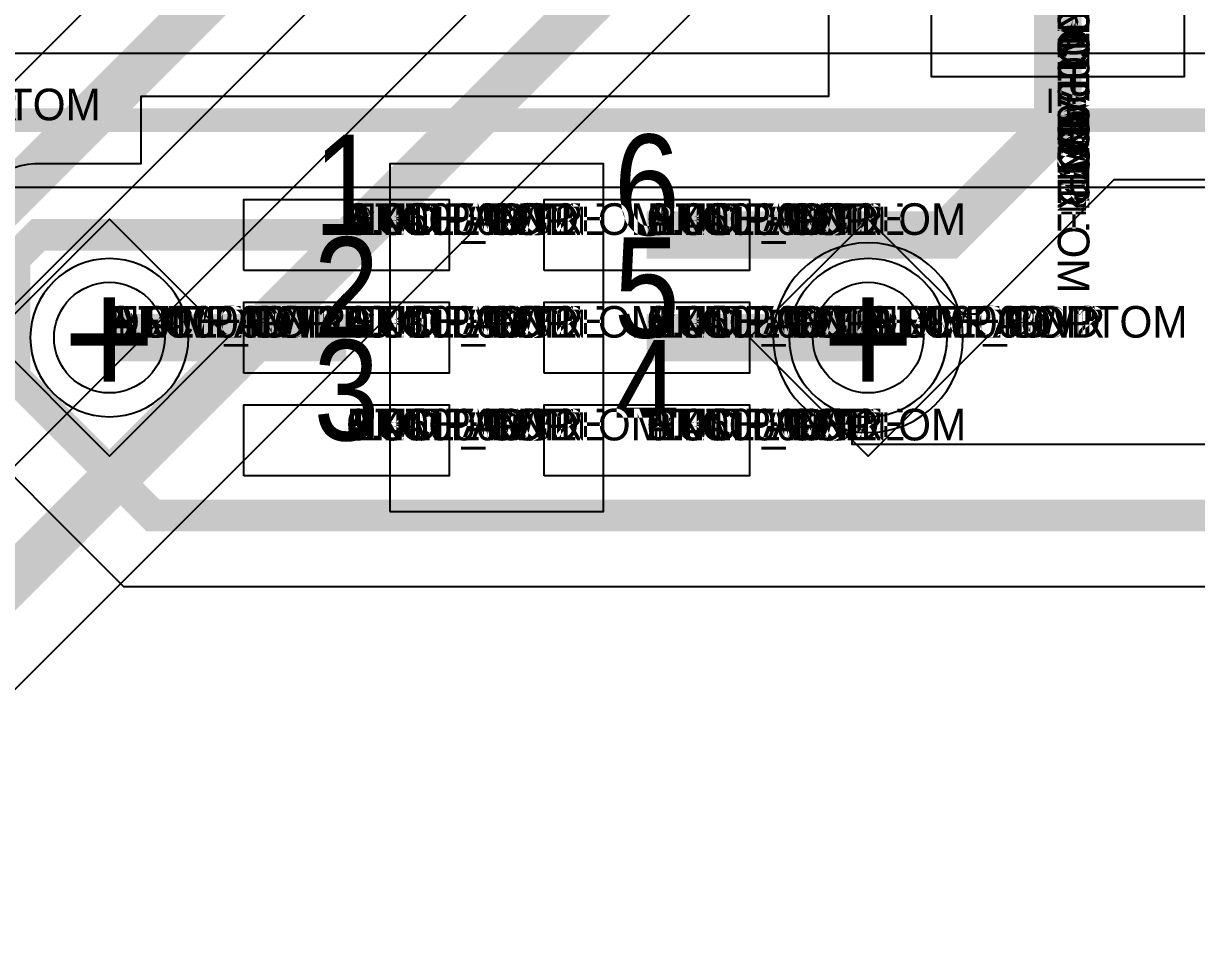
# Model space of a CAD drawing. Extents: x 0 to 323, y 0 to 320.
# Drawn here: x 72.96 to 80.38, y 78.46 to 84.34 of the extents above; entities that cross this region are included whole.
import ezdxf
from ezdxf.enums import TextEntityAlignment as Align

# ---------------------------------------------------------------- set-up
doc = ezdxf.new("R2010")
doc.units = 0
doc.header["$MEASUREMENT"] = 0
doc.layers.get('0').update_dxf_attribs({"linetype": 'CONTINUOUS'})
for name, color, linetype in [('CDN_FIGURES', 7, 'CONTINUOUS'), ('ETCH_BOTTOM', 7, 'CONTINUOUS'), ('ETCH_GND', 3, 'CONTINUOUS'), ('ETCH_INT1', 4, 'CONTINUOUS'), ('ETCH_INT2', 5, 'CONTINUOUS'), ('ETCH_PWR', 6, 'CONTINUOUS'), ('ETCH_TOP', 2, 'CONTINUOUS'), ('MANUFACTURING_NCLEGEND-1-6', 8, 'CONTINUOUS'), ('PACKAGE_GEOMETRY_ASSEMBLY_TOP', 11, 'CONTINUOUS'), ('PACKAGE_GEOMETRY_PIN_NUMBER', 9, 'CONTINUOUS')]:
    doc.layers.add(name, color=color, linetype=linetype)

# ---------------------------------------------------------------- blocks, each defined once
blk = doc.blocks.new('PAD_INFO')
for tag in ['SHAPE_TYPE', 'PAD_HEIGHT', 'PAD_LAYER', 'PAD_TYPE', 'PAD_WIDTH']:
    blk.add_attdef(tag, (0, 0), '', height=0.2)
at = {"flags": 2}
blk.add_attdef('CDN_TYPE', (0, 0), '', height=0.2, dxfattribs=at)
blk = doc.blocks.new('DRILL_INFO')
at = {"flags": 2}
blk.add_attdef('CDN_TYPE', (0, 0), '', height=0.2, dxfattribs=at)
for tag in ['FSHAPE', 'FCHAR', 'DRILL_HEIGHT', 'DIAMETER', 'PLATED', 'DRILL_WIDTH']:
    blk.add_attdef(tag, (0, 0), '', height=0.2)
blk = doc.blocks.new('VIA0700X0300')
at = {"layer": 'ETCH_BOTTOM'}
blk.add_circle((0, 0), 0.35, dxfattribs=at)
at = {"layer": 'ETCH_GND'}
blk.add_circle((0, 0), 0.35, dxfattribs=at)
at = {"layer": 'ETCH_INT1'}
blk.add_circle((0, 0), 0.35, dxfattribs=at)
at = {"layer": 'ETCH_INT2'}
blk.add_circle((0, 0), 0.35, dxfattribs=at)
at = {"layer": 'ETCH_PWR'}
blk.add_circle((0, 0), 0.35, dxfattribs=at)
at = {"layer": 'ETCH_TOP'}
blk.add_circle((0, 0), 0.35, dxfattribs=at)
ref = blk.add_blockref('PAD_INFO', (0, 0))
ref.add_attrib('PAD_LAYER', 'ETCH_TOP', (0, 0), dxfattribs={"height": 0.2})
ref.add_attrib('SHAPE_TYPE', 'NULL', (0, 0), dxfattribs={"height": 0.2})
ref.add_attrib('PAD_TYPE', 'ANTIPAD', (0, 0), dxfattribs={"height": 0.2})
ref.add_attrib('PAD_WIDTH', '0.000000', (0, 0), dxfattribs={"height": 0.2})
ref.add_attrib('PAD_HEIGHT', '0.000000', (0, 0), dxfattribs={"height": 0.2})
ref = blk.add_blockref('PAD_INFO', (0, 0))
ref.add_attrib('PAD_LAYER', 'ETCH_GND', (0, 0), dxfattribs={"height": 0.2})
ref.add_attrib('SHAPE_TYPE', 'NULL', (0, 0), dxfattribs={"height": 0.2})
ref.add_attrib('PAD_TYPE', 'ANTIPAD', (0, 0), dxfattribs={"height": 0.2})
ref.add_attrib('PAD_WIDTH', '0.000000', (0, 0), dxfattribs={"height": 0.2})
ref.add_attrib('PAD_HEIGHT', '0.000000', (0, 0), dxfattribs={"height": 0.2})
ref = blk.add_blockref('PAD_INFO', (0, 0))
ref.add_attrib('PAD_LAYER', 'ETCH_INT1', (0, 0), dxfattribs={"height": 0.2})
ref.add_attrib('SHAPE_TYPE', 'NULL', (0, 0), dxfattribs={"height": 0.2})
ref.add_attrib('PAD_TYPE', 'ANTIPAD', (0, 0), dxfattribs={"height": 0.2})
ref.add_attrib('PAD_WIDTH', '0.000000', (0, 0), dxfattribs={"height": 0.2})
ref.add_attrib('PAD_HEIGHT', '0.000000', (0, 0), dxfattribs={"height": 0.2})
ref = blk.add_blockref('PAD_INFO', (0, 0))
ref.add_attrib('PAD_LAYER', 'ETCH_INT2', (0, 0), dxfattribs={"height": 0.2})
ref.add_attrib('SHAPE_TYPE', 'NULL', (0, 0), dxfattribs={"height": 0.2})
ref.add_attrib('PAD_TYPE', 'ANTIPAD', (0, 0), dxfattribs={"height": 0.2})
ref.add_attrib('PAD_WIDTH', '0.000000', (0, 0), dxfattribs={"height": 0.2})
ref.add_attrib('PAD_HEIGHT', '0.000000', (0, 0), dxfattribs={"height": 0.2})
ref = blk.add_blockref('PAD_INFO', (0, 0))
ref.add_attrib('PAD_LAYER', 'ETCH_PWR', (0, 0), dxfattribs={"height": 0.2})
ref.add_attrib('SHAPE_TYPE', 'NULL', (0, 0), dxfattribs={"height": 0.2})
ref.add_attrib('PAD_TYPE', 'ANTIPAD', (0, 0), dxfattribs={"height": 0.2})
ref.add_attrib('PAD_WIDTH', '0.000000', (0, 0), dxfattribs={"height": 0.2})
ref.add_attrib('PAD_HEIGHT', '0.000000', (0, 0), dxfattribs={"height": 0.2})
ref = blk.add_blockref('PAD_INFO', (0, 0))
ref.add_attrib('PAD_LAYER', 'ETCH_BOTTOM', (0, 0), dxfattribs={"height": 0.2})
ref.add_attrib('SHAPE_TYPE', 'NULL', (0, 0), dxfattribs={"height": 0.2})
ref.add_attrib('PAD_TYPE', 'ANTIPAD', (0, 0), dxfattribs={"height": 0.2})
ref.add_attrib('PAD_WIDTH', '0.000000', (0, 0), dxfattribs={"height": 0.2})
ref.add_attrib('PAD_HEIGHT', '0.000000', (0, 0), dxfattribs={"height": 0.2})
ref = blk.add_blockref('PAD_INFO', (0, 0))
ref.add_attrib('PAD_LAYER', 'ETCH_TOP', (0, 0), dxfattribs={"height": 0.2})
ref.add_attrib('SHAPE_TYPE', 'NULL', (0, 0), dxfattribs={"height": 0.2})
ref.add_attrib('PAD_TYPE', 'THERMAL', (0, 0), dxfattribs={"height": 0.2})
ref.add_attrib('PAD_WIDTH', '0.000000', (0, 0), dxfattribs={"height": 0.2})
ref.add_attrib('PAD_HEIGHT', '0.000000', (0, 0), dxfattribs={"height": 0.2})
ref = blk.add_blockref('PAD_INFO', (0, 0))
ref.add_attrib('PAD_LAYER', 'ETCH_GND', (0, 0), dxfattribs={"height": 0.2})
ref.add_attrib('SHAPE_TYPE', 'NULL', (0, 0), dxfattribs={"height": 0.2})
ref.add_attrib('PAD_TYPE', 'THERMAL', (0, 0), dxfattribs={"height": 0.2})
ref.add_attrib('PAD_WIDTH', '0.000000', (0, 0), dxfattribs={"height": 0.2})
ref.add_attrib('PAD_HEIGHT', '0.000000', (0, 0), dxfattribs={"height": 0.2})
ref = blk.add_blockref('PAD_INFO', (0, 0))
ref.add_attrib('PAD_LAYER', 'ETCH_INT1', (0, 0), dxfattribs={"height": 0.2})
ref.add_attrib('SHAPE_TYPE', 'NULL', (0, 0), dxfattribs={"height": 0.2})
ref.add_attrib('PAD_TYPE', 'THERMAL', (0, 0), dxfattribs={"height": 0.2})
ref.add_attrib('PAD_WIDTH', '0.000000', (0, 0), dxfattribs={"height": 0.2})
ref.add_attrib('PAD_HEIGHT', '0.000000', (0, 0), dxfattribs={"height": 0.2})
ref = blk.add_blockref('PAD_INFO', (0, 0))
ref.add_attrib('PAD_LAYER', 'ETCH_INT2', (0, 0), dxfattribs={"height": 0.2})
ref.add_attrib('SHAPE_TYPE', 'NULL', (0, 0), dxfattribs={"height": 0.2})
ref.add_attrib('PAD_TYPE', 'THERMAL', (0, 0), dxfattribs={"height": 0.2})
ref.add_attrib('PAD_WIDTH', '0.000000', (0, 0), dxfattribs={"height": 0.2})
ref.add_attrib('PAD_HEIGHT', '0.000000', (0, 0), dxfattribs={"height": 0.2})
ref = blk.add_blockref('PAD_INFO', (0, 0))
ref.add_attrib('PAD_LAYER', 'ETCH_PWR', (0, 0), dxfattribs={"height": 0.2})
ref.add_attrib('SHAPE_TYPE', 'NULL', (0, 0), dxfattribs={"height": 0.2})
ref.add_attrib('PAD_TYPE', 'THERMAL', (0, 0), dxfattribs={"height": 0.2})
ref.add_attrib('PAD_WIDTH', '0.000000', (0, 0), dxfattribs={"height": 0.2})
ref.add_attrib('PAD_HEIGHT', '0.000000', (0, 0), dxfattribs={"height": 0.2})
ref = blk.add_blockref('PAD_INFO', (0, 0))
ref.add_attrib('PAD_LAYER', 'ETCH_BOTTOM', (0, 0), dxfattribs={"height": 0.2})
ref.add_attrib('SHAPE_TYPE', 'NULL', (0, 0), dxfattribs={"height": 0.2})
ref.add_attrib('PAD_TYPE', 'THERMAL', (0, 0), dxfattribs={"height": 0.2})
ref.add_attrib('PAD_WIDTH', '0.000000', (0, 0), dxfattribs={"height": 0.2})
ref.add_attrib('PAD_HEIGHT', '0.000000', (0, 0), dxfattribs={"height": 0.2})
ref = blk.add_blockref('PAD_INFO', (0, 0))
ref.add_attrib('PAD_LAYER', 'ETCH_TOP', (0, 0), dxfattribs={"height": 0.2})
ref.add_attrib('SHAPE_TYPE', 'CIRCLE', (0, 0), dxfattribs={"height": 0.2})
ref.add_attrib('PAD_TYPE', 'REGULAR', (0, 0), dxfattribs={"height": 0.2})
ref.add_attrib('PAD_WIDTH', '0.700000', (0, 0), dxfattribs={"height": 0.2})
ref.add_attrib('PAD_HEIGHT', '0.700000', (0, 0), dxfattribs={"height": 0.2})
ref = blk.add_blockref('PAD_INFO', (0, 0))
ref.add_attrib('PAD_LAYER', 'ETCH_GND', (0, 0), dxfattribs={"height": 0.2})
ref.add_attrib('SHAPE_TYPE', 'CIRCLE', (0, 0), dxfattribs={"height": 0.2})
ref.add_attrib('PAD_TYPE', 'REGULAR', (0, 0), dxfattribs={"height": 0.2})
ref.add_attrib('PAD_WIDTH', '0.700000', (0, 0), dxfattribs={"height": 0.2})
ref.add_attrib('PAD_HEIGHT', '0.700000', (0, 0), dxfattribs={"height": 0.2})
ref = blk.add_blockref('PAD_INFO', (0, 0))
ref.add_attrib('PAD_LAYER', 'ETCH_INT1', (0, 0), dxfattribs={"height": 0.2})
ref.add_attrib('SHAPE_TYPE', 'CIRCLE', (0, 0), dxfattribs={"height": 0.2})
ref.add_attrib('PAD_TYPE', 'REGULAR', (0, 0), dxfattribs={"height": 0.2})
ref.add_attrib('PAD_WIDTH', '0.700000', (0, 0), dxfattribs={"height": 0.2})
ref.add_attrib('PAD_HEIGHT', '0.700000', (0, 0), dxfattribs={"height": 0.2})
ref = blk.add_blockref('PAD_INFO', (0, 0))
ref.add_attrib('PAD_LAYER', 'ETCH_INT2', (0, 0), dxfattribs={"height": 0.2})
ref.add_attrib('SHAPE_TYPE', 'CIRCLE', (0, 0), dxfattribs={"height": 0.2})
ref.add_attrib('PAD_TYPE', 'REGULAR', (0, 0), dxfattribs={"height": 0.2})
ref.add_attrib('PAD_WIDTH', '0.700000', (0, 0), dxfattribs={"height": 0.2})
ref.add_attrib('PAD_HEIGHT', '0.700000', (0, 0), dxfattribs={"height": 0.2})
ref = blk.add_blockref('PAD_INFO', (0, 0))
ref.add_attrib('PAD_LAYER', 'ETCH_PWR', (0, 0), dxfattribs={"height": 0.2})
ref.add_attrib('SHAPE_TYPE', 'CIRCLE', (0, 0), dxfattribs={"height": 0.2})
ref.add_attrib('PAD_TYPE', 'REGULAR', (0, 0), dxfattribs={"height": 0.2})
ref.add_attrib('PAD_WIDTH', '0.700000', (0, 0), dxfattribs={"height": 0.2})
ref.add_attrib('PAD_HEIGHT', '0.700000', (0, 0), dxfattribs={"height": 0.2})
ref = blk.add_blockref('PAD_INFO', (0, 0))
ref.add_attrib('PAD_LAYER', 'ETCH_BOTTOM', (0, 0), dxfattribs={"height": 0.2})
ref.add_attrib('SHAPE_TYPE', 'CIRCLE', (0, 0), dxfattribs={"height": 0.2})
ref.add_attrib('PAD_TYPE', 'REGULAR', (0, 0), dxfattribs={"height": 0.2})
ref.add_attrib('PAD_WIDTH', '0.700000', (0, 0), dxfattribs={"height": 0.2})
ref.add_attrib('PAD_HEIGHT', '0.700000', (0, 0), dxfattribs={"height": 0.2})
ref = blk.add_blockref('DRILL_INFO', (0, 0))
ref.add_attrib('DIAMETER', '0.300000', (0, 0), dxfattribs={"height": 0.2})
ref.add_attrib('PLATED', 'PLATED', (0, 0), dxfattribs={"height": 0.2})
ref.add_attrib('FSHAPE', 'DIAMOND', (0, 0), dxfattribs={"height": 0.2})
ref.add_attrib('FCHAR', '+', (0, 0), dxfattribs={"height": 0.2})
ref.add_attrib('DRILL_WIDTH', '1.500000', (0, 0), dxfattribs={"height": 0.2})
ref.add_attrib('DRILL_HEIGHT', '1.500000', (0, 0), dxfattribs={"height": 0.2})
for tag in ['CDN_TYPE', 'PIN']:
    blk.add_attdef(tag, (0, 0), '', height=0.2)
at = {"flags": 2}
for tag in ['PSTKNAME', 'BBV']:
    blk.add_attdef(tag, (0, 0), '', height=0.2, dxfattribs=at)
blk = doc.blocks.new('FIGURE_DIAMOND')
at = {"layer": 'CDN_FIGURES'}
blk.add_lwpolyline([(-0.5, 0), (0, 0.5), (0.5, 0), (0, -0.5)], close=True, dxfattribs=at)
blk = doc.blocks.new('RC1300X1600TS')
at = {"layer": 'ETCH_TOP'}
blk.add_lwpolyline([(-0.65, -0.8), (-0.65, 0.8), (0.65, 0.8), (0.65, -0.8)], close=True, dxfattribs=at)
ref = blk.add_blockref('PAD_INFO', (0, 0))
ref.add_attrib('PAD_LAYER', 'ETCH_TOP', (0, 0), dxfattribs={"height": 0.2})
ref.add_attrib('SHAPE_TYPE', 'NULL', (0, 0), dxfattribs={"height": 0.2})
ref.add_attrib('PAD_TYPE', 'ANTIPAD', (0, 0), dxfattribs={"height": 0.2})
ref.add_attrib('PAD_WIDTH', '0.000000', (0, 0), dxfattribs={"height": 0.2})
ref.add_attrib('PAD_HEIGHT', '0.000000', (0, 0), dxfattribs={"height": 0.2})
ref = blk.add_blockref('PAD_INFO', (0, 0))
ref.add_attrib('PAD_LAYER', 'ETCH_GND', (0, 0), dxfattribs={"height": 0.2})
ref.add_attrib('SHAPE_TYPE', 'NULL', (0, 0), dxfattribs={"height": 0.2})
ref.add_attrib('PAD_TYPE', 'ANTIPAD', (0, 0), dxfattribs={"height": 0.2})
ref.add_attrib('PAD_WIDTH', '0.000000', (0, 0), dxfattribs={"height": 0.2})
ref.add_attrib('PAD_HEIGHT', '0.000000', (0, 0), dxfattribs={"height": 0.2})
ref = blk.add_blockref('PAD_INFO', (0, 0))
ref.add_attrib('PAD_LAYER', 'ETCH_INT1', (0, 0), dxfattribs={"height": 0.2})
ref.add_attrib('SHAPE_TYPE', 'NULL', (0, 0), dxfattribs={"height": 0.2})
ref.add_attrib('PAD_TYPE', 'ANTIPAD', (0, 0), dxfattribs={"height": 0.2})
ref.add_attrib('PAD_WIDTH', '0.000000', (0, 0), dxfattribs={"height": 0.2})
ref.add_attrib('PAD_HEIGHT', '0.000000', (0, 0), dxfattribs={"height": 0.2})
ref = blk.add_blockref('PAD_INFO', (0, 0))
ref.add_attrib('PAD_LAYER', 'ETCH_INT2', (0, 0), dxfattribs={"height": 0.2})
ref.add_attrib('SHAPE_TYPE', 'NULL', (0, 0), dxfattribs={"height": 0.2})
ref.add_attrib('PAD_TYPE', 'ANTIPAD', (0, 0), dxfattribs={"height": 0.2})
ref.add_attrib('PAD_WIDTH', '0.000000', (0, 0), dxfattribs={"height": 0.2})
ref.add_attrib('PAD_HEIGHT', '0.000000', (0, 0), dxfattribs={"height": 0.2})
ref = blk.add_blockref('PAD_INFO', (0, 0))
ref.add_attrib('PAD_LAYER', 'ETCH_PWR', (0, 0), dxfattribs={"height": 0.2})
ref.add_attrib('SHAPE_TYPE', 'NULL', (0, 0), dxfattribs={"height": 0.2})
ref.add_attrib('PAD_TYPE', 'ANTIPAD', (0, 0), dxfattribs={"height": 0.2})
ref.add_attrib('PAD_WIDTH', '0.000000', (0, 0), dxfattribs={"height": 0.2})
ref.add_attrib('PAD_HEIGHT', '0.000000', (0, 0), dxfattribs={"height": 0.2})
ref = blk.add_blockref('PAD_INFO', (0, 0))
ref.add_attrib('PAD_LAYER', 'ETCH_BOTTOM', (0, 0), dxfattribs={"height": 0.2})
ref.add_attrib('SHAPE_TYPE', 'NULL', (0, 0), dxfattribs={"height": 0.2})
ref.add_attrib('PAD_TYPE', 'ANTIPAD', (0, 0), dxfattribs={"height": 0.2})
ref.add_attrib('PAD_WIDTH', '0.000000', (0, 0), dxfattribs={"height": 0.2})
ref.add_attrib('PAD_HEIGHT', '0.000000', (0, 0), dxfattribs={"height": 0.2})
ref = blk.add_blockref('PAD_INFO', (0, 0))
ref.add_attrib('PAD_LAYER', 'ETCH_TOP', (0, 0), dxfattribs={"height": 0.2})
ref.add_attrib('SHAPE_TYPE', 'NULL', (0, 0), dxfattribs={"height": 0.2})
ref.add_attrib('PAD_TYPE', 'THERMAL', (0, 0), dxfattribs={"height": 0.2})
ref.add_attrib('PAD_WIDTH', '0.000000', (0, 0), dxfattribs={"height": 0.2})
ref.add_attrib('PAD_HEIGHT', '0.000000', (0, 0), dxfattribs={"height": 0.2})
ref = blk.add_blockref('PAD_INFO', (0, 0))
ref.add_attrib('PAD_LAYER', 'ETCH_GND', (0, 0), dxfattribs={"height": 0.2})
ref.add_attrib('SHAPE_TYPE', 'NULL', (0, 0), dxfattribs={"height": 0.2})
ref.add_attrib('PAD_TYPE', 'THERMAL', (0, 0), dxfattribs={"height": 0.2})
ref.add_attrib('PAD_WIDTH', '0.000000', (0, 0), dxfattribs={"height": 0.2})
ref.add_attrib('PAD_HEIGHT', '0.000000', (0, 0), dxfattribs={"height": 0.2})
ref = blk.add_blockref('PAD_INFO', (0, 0))
ref.add_attrib('PAD_LAYER', 'ETCH_INT1', (0, 0), dxfattribs={"height": 0.2})
ref.add_attrib('SHAPE_TYPE', 'NULL', (0, 0), dxfattribs={"height": 0.2})
ref.add_attrib('PAD_TYPE', 'THERMAL', (0, 0), dxfattribs={"height": 0.2})
ref.add_attrib('PAD_WIDTH', '0.000000', (0, 0), dxfattribs={"height": 0.2})
ref.add_attrib('PAD_HEIGHT', '0.000000', (0, 0), dxfattribs={"height": 0.2})
ref = blk.add_blockref('PAD_INFO', (0, 0))
ref.add_attrib('PAD_LAYER', 'ETCH_INT2', (0, 0), dxfattribs={"height": 0.2})
ref.add_attrib('SHAPE_TYPE', 'NULL', (0, 0), dxfattribs={"height": 0.2})
ref.add_attrib('PAD_TYPE', 'THERMAL', (0, 0), dxfattribs={"height": 0.2})
ref.add_attrib('PAD_WIDTH', '0.000000', (0, 0), dxfattribs={"height": 0.2})
ref.add_attrib('PAD_HEIGHT', '0.000000', (0, 0), dxfattribs={"height": 0.2})
ref = blk.add_blockref('PAD_INFO', (0, 0))
ref.add_attrib('PAD_LAYER', 'ETCH_PWR', (0, 0), dxfattribs={"height": 0.2})
ref.add_attrib('SHAPE_TYPE', 'NULL', (0, 0), dxfattribs={"height": 0.2})
ref.add_attrib('PAD_TYPE', 'THERMAL', (0, 0), dxfattribs={"height": 0.2})
ref.add_attrib('PAD_WIDTH', '0.000000', (0, 0), dxfattribs={"height": 0.2})
ref.add_attrib('PAD_HEIGHT', '0.000000', (0, 0), dxfattribs={"height": 0.2})
ref = blk.add_blockref('PAD_INFO', (0, 0))
ref.add_attrib('PAD_LAYER', 'ETCH_BOTTOM', (0, 0), dxfattribs={"height": 0.2})
ref.add_attrib('SHAPE_TYPE', 'NULL', (0, 0), dxfattribs={"height": 0.2})
ref.add_attrib('PAD_TYPE', 'THERMAL', (0, 0), dxfattribs={"height": 0.2})
ref.add_attrib('PAD_WIDTH', '0.000000', (0, 0), dxfattribs={"height": 0.2})
ref.add_attrib('PAD_HEIGHT', '0.000000', (0, 0), dxfattribs={"height": 0.2})
ref = blk.add_blockref('PAD_INFO', (0, 0))
ref.add_attrib('PAD_LAYER', 'ETCH_GND', (0, 0), dxfattribs={"height": 0.2})
ref.add_attrib('SHAPE_TYPE', 'NULL', (0, 0), dxfattribs={"height": 0.2})
ref.add_attrib('PAD_TYPE', 'REGULAR', (0, 0), dxfattribs={"height": 0.2})
ref.add_attrib('PAD_WIDTH', '0.000000', (0, 0), dxfattribs={"height": 0.2})
ref.add_attrib('PAD_HEIGHT', '0.000000', (0, 0), dxfattribs={"height": 0.2})
ref = blk.add_blockref('PAD_INFO', (0, 0))
ref.add_attrib('PAD_LAYER', 'ETCH_INT1', (0, 0), dxfattribs={"height": 0.2})
ref.add_attrib('SHAPE_TYPE', 'NULL', (0, 0), dxfattribs={"height": 0.2})
ref.add_attrib('PAD_TYPE', 'REGULAR', (0, 0), dxfattribs={"height": 0.2})
ref.add_attrib('PAD_WIDTH', '0.000000', (0, 0), dxfattribs={"height": 0.2})
ref.add_attrib('PAD_HEIGHT', '0.000000', (0, 0), dxfattribs={"height": 0.2})
ref = blk.add_blockref('PAD_INFO', (0, 0))
ref.add_attrib('PAD_LAYER', 'ETCH_INT2', (0, 0), dxfattribs={"height": 0.2})
ref.add_attrib('SHAPE_TYPE', 'NULL', (0, 0), dxfattribs={"height": 0.2})
ref.add_attrib('PAD_TYPE', 'REGULAR', (0, 0), dxfattribs={"height": 0.2})
ref.add_attrib('PAD_WIDTH', '0.000000', (0, 0), dxfattribs={"height": 0.2})
ref.add_attrib('PAD_HEIGHT', '0.000000', (0, 0), dxfattribs={"height": 0.2})
ref = blk.add_blockref('PAD_INFO', (0, 0))
ref.add_attrib('PAD_LAYER', 'ETCH_PWR', (0, 0), dxfattribs={"height": 0.2})
ref.add_attrib('SHAPE_TYPE', 'NULL', (0, 0), dxfattribs={"height": 0.2})
ref.add_attrib('PAD_TYPE', 'REGULAR', (0, 0), dxfattribs={"height": 0.2})
ref.add_attrib('PAD_WIDTH', '0.000000', (0, 0), dxfattribs={"height": 0.2})
ref.add_attrib('PAD_HEIGHT', '0.000000', (0, 0), dxfattribs={"height": 0.2})
ref = blk.add_blockref('PAD_INFO', (0, 0))
ref.add_attrib('PAD_LAYER', 'ETCH_BOTTOM', (0, 0), dxfattribs={"height": 0.2})
ref.add_attrib('SHAPE_TYPE', 'NULL', (0, 0), dxfattribs={"height": 0.2})
ref.add_attrib('PAD_TYPE', 'REGULAR', (0, 0), dxfattribs={"height": 0.2})
ref.add_attrib('PAD_WIDTH', '0.000000', (0, 0), dxfattribs={"height": 0.2})
ref.add_attrib('PAD_HEIGHT', '0.000000', (0, 0), dxfattribs={"height": 0.2})
ref = blk.add_blockref('DRILL_INFO', (0, 0))
ref.add_attrib('DIAMETER', '0.000000', (0, 0), dxfattribs={"height": 0.2})
ref.add_attrib('PLATED', 'PLATED', (0, 0), dxfattribs={"height": 0.2})
ref.add_attrib('FSHAPE', 'NULL', (0, 0), dxfattribs={"height": 0.2})
ref.add_attrib('DRILL_WIDTH', '0.000000', (0, 0), dxfattribs={"height": 0.2})
ref.add_attrib('DRILL_HEIGHT', '0.000000', (0, 0), dxfattribs={"height": 0.2})
ref = blk.add_blockref('PAD_INFO', (0, 0))
ref.add_attrib('PAD_LAYER', 'ETCH_TOP', (0, 0), dxfattribs={"height": 0.2})
ref.add_attrib('SHAPE_TYPE', 'RECTANGLE', (0, 0), dxfattribs={"height": 0.2})
ref.add_attrib('PAD_TYPE', 'REGULAR', (0, 0), dxfattribs={"height": 0.2})
ref.add_attrib('PAD_WIDTH', '1.300000', (0, 0), dxfattribs={"height": 0.2})
ref.add_attrib('PAD_HEIGHT', '1.600000', (0, 0), dxfattribs={"height": 0.2})
for tag in ['CDN_TYPE', 'PIN']:
    blk.add_attdef(tag, (0, 0), '', height=0.2)
at = {"flags": 2}
for tag in ['PSTKNAME', 'BBV']:
    blk.add_attdef(tag, (0, 0), '', height=0.2, dxfattribs=at)
blk = doc.blocks.new('F330')
at = {"layer": 'ETCH_TOP'}
ref = blk.add_blockref('RC1300X1600TS', (0.85, 0), dxfattribs=at)
ref.add_attrib('CDN_TYPE', 'PIN', (0, 0), dxfattribs={"height": 0.2})
ref.add_attrib('PIN', '2', (0, 0), dxfattribs={"height": 0.2})
at = {"flags": 2}
for tag in ['SYMBOL_TYPE', 'CDN_TYPE', 'REFDES']:
    blk.add_attdef(tag, (0, 0), '', height=0.2, dxfattribs=at)
blk = doc.blocks.new('RC1300X0450TS_NS')
at = {"layer": 'ETCH_TOP'}
blk.add_lwpolyline([(-0.65, -0.225), (-0.65, 0.225), (0.65, 0.225), (0.65, -0.225)], close=True, dxfattribs=at)
ref = blk.add_blockref('PAD_INFO', (0, 0))
ref.add_attrib('PAD_LAYER', 'ETCH_TOP', (0, 0), dxfattribs={"height": 0.2})
ref.add_attrib('SHAPE_TYPE', 'NULL', (0, 0), dxfattribs={"height": 0.2})
ref.add_attrib('PAD_TYPE', 'ANTIPAD', (0, 0), dxfattribs={"height": 0.2})
ref.add_attrib('PAD_WIDTH', '0.000000', (0, 0), dxfattribs={"height": 0.2})
ref.add_attrib('PAD_HEIGHT', '0.000000', (0, 0), dxfattribs={"height": 0.2})
ref = blk.add_blockref('PAD_INFO', (0, 0))
ref.add_attrib('PAD_LAYER', 'ETCH_GND', (0, 0), dxfattribs={"height": 0.2})
ref.add_attrib('SHAPE_TYPE', 'NULL', (0, 0), dxfattribs={"height": 0.2})
ref.add_attrib('PAD_TYPE', 'ANTIPAD', (0, 0), dxfattribs={"height": 0.2})
ref.add_attrib('PAD_WIDTH', '0.000000', (0, 0), dxfattribs={"height": 0.2})
ref.add_attrib('PAD_HEIGHT', '0.000000', (0, 0), dxfattribs={"height": 0.2})
ref = blk.add_blockref('PAD_INFO', (0, 0))
ref.add_attrib('PAD_LAYER', 'ETCH_INT1', (0, 0), dxfattribs={"height": 0.2})
ref.add_attrib('SHAPE_TYPE', 'NULL', (0, 0), dxfattribs={"height": 0.2})
ref.add_attrib('PAD_TYPE', 'ANTIPAD', (0, 0), dxfattribs={"height": 0.2})
ref.add_attrib('PAD_WIDTH', '0.000000', (0, 0), dxfattribs={"height": 0.2})
ref.add_attrib('PAD_HEIGHT', '0.000000', (0, 0), dxfattribs={"height": 0.2})
ref = blk.add_blockref('PAD_INFO', (0, 0))
ref.add_attrib('PAD_LAYER', 'ETCH_INT2', (0, 0), dxfattribs={"height": 0.2})
ref.add_attrib('SHAPE_TYPE', 'NULL', (0, 0), dxfattribs={"height": 0.2})
ref.add_attrib('PAD_TYPE', 'ANTIPAD', (0, 0), dxfattribs={"height": 0.2})
ref.add_attrib('PAD_WIDTH', '0.000000', (0, 0), dxfattribs={"height": 0.2})
ref.add_attrib('PAD_HEIGHT', '0.000000', (0, 0), dxfattribs={"height": 0.2})
ref = blk.add_blockref('PAD_INFO', (0, 0))
ref.add_attrib('PAD_LAYER', 'ETCH_PWR', (0, 0), dxfattribs={"height": 0.2})
ref.add_attrib('SHAPE_TYPE', 'NULL', (0, 0), dxfattribs={"height": 0.2})
ref.add_attrib('PAD_TYPE', 'ANTIPAD', (0, 0), dxfattribs={"height": 0.2})
ref.add_attrib('PAD_WIDTH', '0.000000', (0, 0), dxfattribs={"height": 0.2})
ref.add_attrib('PAD_HEIGHT', '0.000000', (0, 0), dxfattribs={"height": 0.2})
ref = blk.add_blockref('PAD_INFO', (0, 0))
ref.add_attrib('PAD_LAYER', 'ETCH_BOTTOM', (0, 0), dxfattribs={"height": 0.2})
ref.add_attrib('SHAPE_TYPE', 'NULL', (0, 0), dxfattribs={"height": 0.2})
ref.add_attrib('PAD_TYPE', 'ANTIPAD', (0, 0), dxfattribs={"height": 0.2})
ref.add_attrib('PAD_WIDTH', '0.000000', (0, 0), dxfattribs={"height": 0.2})
ref.add_attrib('PAD_HEIGHT', '0.000000', (0, 0), dxfattribs={"height": 0.2})
ref = blk.add_blockref('PAD_INFO', (0, 0))
ref.add_attrib('PAD_LAYER', 'ETCH_TOP', (0, 0), dxfattribs={"height": 0.2})
ref.add_attrib('SHAPE_TYPE', 'NULL', (0, 0), dxfattribs={"height": 0.2})
ref.add_attrib('PAD_TYPE', 'THERMAL', (0, 0), dxfattribs={"height": 0.2})
ref.add_attrib('PAD_WIDTH', '0.000000', (0, 0), dxfattribs={"height": 0.2})
ref.add_attrib('PAD_HEIGHT', '0.000000', (0, 0), dxfattribs={"height": 0.2})
ref = blk.add_blockref('PAD_INFO', (0, 0))
ref.add_attrib('PAD_LAYER', 'ETCH_GND', (0, 0), dxfattribs={"height": 0.2})
ref.add_attrib('SHAPE_TYPE', 'NULL', (0, 0), dxfattribs={"height": 0.2})
ref.add_attrib('PAD_TYPE', 'THERMAL', (0, 0), dxfattribs={"height": 0.2})
ref.add_attrib('PAD_WIDTH', '0.000000', (0, 0), dxfattribs={"height": 0.2})
ref.add_attrib('PAD_HEIGHT', '0.000000', (0, 0), dxfattribs={"height": 0.2})
ref = blk.add_blockref('PAD_INFO', (0, 0))
ref.add_attrib('PAD_LAYER', 'ETCH_INT1', (0, 0), dxfattribs={"height": 0.2})
ref.add_attrib('SHAPE_TYPE', 'NULL', (0, 0), dxfattribs={"height": 0.2})
ref.add_attrib('PAD_TYPE', 'THERMAL', (0, 0), dxfattribs={"height": 0.2})
ref.add_attrib('PAD_WIDTH', '0.000000', (0, 0), dxfattribs={"height": 0.2})
ref.add_attrib('PAD_HEIGHT', '0.000000', (0, 0), dxfattribs={"height": 0.2})
ref = blk.add_blockref('PAD_INFO', (0, 0))
ref.add_attrib('PAD_LAYER', 'ETCH_INT2', (0, 0), dxfattribs={"height": 0.2})
ref.add_attrib('SHAPE_TYPE', 'NULL', (0, 0), dxfattribs={"height": 0.2})
ref.add_attrib('PAD_TYPE', 'THERMAL', (0, 0), dxfattribs={"height": 0.2})
ref.add_attrib('PAD_WIDTH', '0.000000', (0, 0), dxfattribs={"height": 0.2})
ref.add_attrib('PAD_HEIGHT', '0.000000', (0, 0), dxfattribs={"height": 0.2})
ref = blk.add_blockref('PAD_INFO', (0, 0))
ref.add_attrib('PAD_LAYER', 'ETCH_PWR', (0, 0), dxfattribs={"height": 0.2})
ref.add_attrib('SHAPE_TYPE', 'NULL', (0, 0), dxfattribs={"height": 0.2})
ref.add_attrib('PAD_TYPE', 'THERMAL', (0, 0), dxfattribs={"height": 0.2})
ref.add_attrib('PAD_WIDTH', '0.000000', (0, 0), dxfattribs={"height": 0.2})
ref.add_attrib('PAD_HEIGHT', '0.000000', (0, 0), dxfattribs={"height": 0.2})
ref = blk.add_blockref('PAD_INFO', (0, 0))
ref.add_attrib('PAD_LAYER', 'ETCH_BOTTOM', (0, 0), dxfattribs={"height": 0.2})
ref.add_attrib('SHAPE_TYPE', 'NULL', (0, 0), dxfattribs={"height": 0.2})
ref.add_attrib('PAD_TYPE', 'THERMAL', (0, 0), dxfattribs={"height": 0.2})
ref.add_attrib('PAD_WIDTH', '0.000000', (0, 0), dxfattribs={"height": 0.2})
ref.add_attrib('PAD_HEIGHT', '0.000000', (0, 0), dxfattribs={"height": 0.2})
ref = blk.add_blockref('PAD_INFO', (0, 0))
ref.add_attrib('PAD_LAYER', 'ETCH_TOP', (0, 0), dxfattribs={"height": 0.2})
ref.add_attrib('SHAPE_TYPE', 'RECTANGLE', (0, 0), dxfattribs={"height": 0.2})
ref.add_attrib('PAD_TYPE', 'REGULAR', (0, 0), dxfattribs={"height": 0.2})
ref.add_attrib('PAD_WIDTH', '1.300000', (0, 0), dxfattribs={"height": 0.2})
ref.add_attrib('PAD_HEIGHT', '0.450000', (0, 0), dxfattribs={"height": 0.2})
ref = blk.add_blockref('PAD_INFO', (0, 0))
ref.add_attrib('PAD_LAYER', 'ETCH_GND', (0, 0), dxfattribs={"height": 0.2})
ref.add_attrib('SHAPE_TYPE', 'NULL', (0, 0), dxfattribs={"height": 0.2})
ref.add_attrib('PAD_TYPE', 'REGULAR', (0, 0), dxfattribs={"height": 0.2})
ref.add_attrib('PAD_WIDTH', '0.000000', (0, 0), dxfattribs={"height": 0.2})
ref.add_attrib('PAD_HEIGHT', '0.000000', (0, 0), dxfattribs={"height": 0.2})
ref = blk.add_blockref('PAD_INFO', (0, 0))
ref.add_attrib('PAD_LAYER', 'ETCH_INT1', (0, 0), dxfattribs={"height": 0.2})
ref.add_attrib('SHAPE_TYPE', 'NULL', (0, 0), dxfattribs={"height": 0.2})
ref.add_attrib('PAD_TYPE', 'REGULAR', (0, 0), dxfattribs={"height": 0.2})
ref.add_attrib('PAD_WIDTH', '0.000000', (0, 0), dxfattribs={"height": 0.2})
ref.add_attrib('PAD_HEIGHT', '0.000000', (0, 0), dxfattribs={"height": 0.2})
ref = blk.add_blockref('PAD_INFO', (0, 0))
ref.add_attrib('PAD_LAYER', 'ETCH_INT2', (0, 0), dxfattribs={"height": 0.2})
ref.add_attrib('SHAPE_TYPE', 'NULL', (0, 0), dxfattribs={"height": 0.2})
ref.add_attrib('PAD_TYPE', 'REGULAR', (0, 0), dxfattribs={"height": 0.2})
ref.add_attrib('PAD_WIDTH', '0.000000', (0, 0), dxfattribs={"height": 0.2})
ref.add_attrib('PAD_HEIGHT', '0.000000', (0, 0), dxfattribs={"height": 0.2})
ref = blk.add_blockref('PAD_INFO', (0, 0))
ref.add_attrib('PAD_LAYER', 'ETCH_PWR', (0, 0), dxfattribs={"height": 0.2})
ref.add_attrib('SHAPE_TYPE', 'NULL', (0, 0), dxfattribs={"height": 0.2})
ref.add_attrib('PAD_TYPE', 'REGULAR', (0, 0), dxfattribs={"height": 0.2})
ref.add_attrib('PAD_WIDTH', '0.000000', (0, 0), dxfattribs={"height": 0.2})
ref.add_attrib('PAD_HEIGHT', '0.000000', (0, 0), dxfattribs={"height": 0.2})
ref = blk.add_blockref('PAD_INFO', (0, 0))
ref.add_attrib('PAD_LAYER', 'ETCH_BOTTOM', (0, 0), dxfattribs={"height": 0.2})
ref.add_attrib('SHAPE_TYPE', 'NULL', (0, 0), dxfattribs={"height": 0.2})
ref.add_attrib('PAD_TYPE', 'REGULAR', (0, 0), dxfattribs={"height": 0.2})
ref.add_attrib('PAD_WIDTH', '0.000000', (0, 0), dxfattribs={"height": 0.2})
ref.add_attrib('PAD_HEIGHT', '0.000000', (0, 0), dxfattribs={"height": 0.2})
ref = blk.add_blockref('DRILL_INFO', (0, 0))
ref.add_attrib('DIAMETER', '0.000000', (0, 0), dxfattribs={"height": 0.2})
ref.add_attrib('PLATED', 'PLATED', (0, 0), dxfattribs={"height": 0.2})
ref.add_attrib('FSHAPE', 'NULL', (0, 0), dxfattribs={"height": 0.2})
ref.add_attrib('DRILL_WIDTH', '0.000000', (0, 0), dxfattribs={"height": 0.2})
ref.add_attrib('DRILL_HEIGHT', '0.000000', (0, 0), dxfattribs={"height": 0.2})
for tag in ['CDN_TYPE', 'PIN']:
    blk.add_attdef(tag, (0, 0), '', height=0.2)
at = {"flags": 2}
for tag in ['PSTKNAME', 'BBV']:
    blk.add_attdef(tag, (0, 0), '', height=0.2, dxfattribs=at)
blk = doc.blocks.new('F58')
at = {"layer": 'PACKAGE_GEOMETRY_ASSEMBLY_TOP'}
blk.add_lwpolyline([(0.275, -1.75), (1.625, -1.75), (1.625, 0.45), (0.275, 0.45)], close=True, dxfattribs=at)
at = {"layer": 'ETCH_TOP'}
ref = blk.add_blockref('RC1300X0450TS_NS', (0, 0), dxfattribs=at)
ref.add_attrib('CDN_TYPE', 'PIN', (0, 0), dxfattribs={"height": 0.2})
ref.add_attrib('PIN', '1', (0, 0), dxfattribs={"height": 0.2})
ref = blk.add_blockref('RC1300X0450TS_NS', (1.9, 0), dxfattribs=at)
ref.add_attrib('CDN_TYPE', 'PIN', (0, 0), dxfattribs={"height": 0.2})
ref.add_attrib('PIN', '6', (0, 0), dxfattribs={"height": 0.2})
ref = blk.add_blockref('RC1300X0450TS_NS', (0, -0.65), dxfattribs=at)
ref.add_attrib('CDN_TYPE', 'PIN', (0, 0), dxfattribs={"height": 0.2})
ref.add_attrib('PIN', '2', (0, 0), dxfattribs={"height": 0.2})
ref = blk.add_blockref('RC1300X0450TS_NS', (0, -1.3), dxfattribs=at)
ref.add_attrib('CDN_TYPE', 'PIN', (0, 0), dxfattribs={"height": 0.2})
ref.add_attrib('PIN', '3', (0, 0), dxfattribs={"height": 0.2})
ref = blk.add_blockref('RC1300X0450TS_NS', (1.9, -1.3), dxfattribs=at)
ref.add_attrib('CDN_TYPE', 'PIN', (0, 0), dxfattribs={"height": 0.2})
ref.add_attrib('PIN', '4', (0, 0), dxfattribs={"height": 0.2})
ref = blk.add_blockref('RC1300X0450TS_NS', (1.9, -0.65), dxfattribs=at)
ref.add_attrib('CDN_TYPE', 'PIN', (0, 0), dxfattribs={"height": 0.2})
ref.add_attrib('PIN', '5', (0, 0), dxfattribs={"height": 0.2})
at = {"flags": 2}
for tag in ['SYMBOL_TYPE', 'CDN_TYPE', 'REFDES']:
    blk.add_attdef(tag, (0, 0), '', height=0.2, dxfattribs=at)

msp = doc.modelspace()

# ---------------------------------------------------------------- linework, layer by layer
at = {"layer": 'ETCH_BOTTOM'}
for points in [[(71.8344, 83.2863, -2.301014), (71.8344, 84.1637), (71.849, 84.1501), (83.551, 84.1501), (83.5656, 84.1637, -2.301014), (83.5656, 83.2863), (83.551, 83.2999), (71.849, 83.2999)], [(78.3, 82.9501, 1), (78.3, 81.7499, 1)]]:
    msp.add_lwpolyline(points, format="xyb", close=True, dxfattribs=at)
msp.add_lwpolyline([(71.425, 83.725, 0.15, 0.15, 0), (83.975, 83.725, 0.15, 0.15, 0)], format="xyseb", dxfattribs=at)
at = {"layer": 'ETCH_GND'}
msp.add_lwpolyline([(78.8001, 82.35, 1), (77.7999, 82.35, 1)], format="xyb", close=True, dxfattribs=at)
at = {"layer": 'ETCH_INT1'}
msp.add_lwpolyline([(78.9001, 82.35, 1), (77.6999, 82.35, 1)], format="xyb", close=True, dxfattribs=at)
at = {"layer": 'ETCH_INT2'}
for points, format in [([(58.7284, 69.8024), (74.1999, 85.2739), (74.1999, 86.1634, 0.73983), (74.0145, 86.2201, -3.267789), (74.0145, 86.7799, 0.73983), (74.1999, 86.8366), (74.1999, 90.4764), (87.3736, 103.6501)], "xyb"), ([(122, 94.75, 0.3, 0.3, 0), (121.3, 94.75, 0.3, 0.3, 0), (112.9, 103.15, 0.3, 0.3, 0), (87.5807, 103.15, 0.3, 0.3, 0), (74.7, 90.2693, 0.3, 0.3, 0), (74.7, 85.0668, 0.3, 0.3, 0), (57.95, 68.3168, 0.3, 0.3, 0), (57.95, 57.2193, 0.3, 0.3, 0), (57.35, 56.6193, 0.3, 0.3, 0), (57.35, 56.5, 0.3, 0.3, 0), (53.3, 52.45, 0.3, 0.3, 0)], "xyseb"), ([(88.4478, 64.1873), (80.935, 71.7001), (67.9182, 71.7001), (67.9082, 71.7047, 0.307308), (67.3543, 71.6114, -0.407694), (67.2125, 71.613), (66.6751, 72.1504), (66.6751, 72.8862), (66.682, 72.8981, 0.401314), (66.5208, 73.5705, -0.478067), (66.504, 73.7274), (77.3501, 84.5736), (77.3501, 91.5, 0.220007), (77.1739, 91.881, -0.438125), (77.1679, 92.03), (87.7878, 102.6499)], "xyb"), ([(58.7, 51.954, 0.3, 0.3, 0), (58.7, 58.8807, 0.3, 0.3, 0), (58.4, 59.1807, 0.3, 0.3, 0), (58.4, 67.1436, 0.3, 0.3, 0), (64.4064, 73.15, 0.3, 0.3, 0), (65.2193, 73.15, 0.3, 0.3, 0), (76.85, 84.7807, 0.3, 0.3, 0), (76.85, 91.5, 0.3, 0.3, 0)], "xyseb")]:
    msp.add_lwpolyline(points, format=format, dxfattribs=at)
for points in [[(58.5589, 68.0097), (58.5014, 68.0335), (58.4802, 68.1398), (75.2001, 84.8597), (75.2001, 90.0622), (76.1768, 91.0389, -0.668179), (76.3499, 90.9672), (76.3499, 84.9878), (65.0122, 73.6501), (64.1993, 73.6501)], [(78.3, 82.8501, 1), (78.3, 81.8499, 1)]]:
    msp.add_lwpolyline(points, format="xyb", close=True, dxfattribs=at)
at = {"layer": 'ETCH_PWR'}
msp.add_lwpolyline([(74.0001, 82.35, 1), (72.9999, 82.35, 1)], format="xyb", close=True, dxfattribs=at)
at = {"layer": 'ETCH_TOP'}
for points, format in [([(80.9501, 87.6501), (78.3501, 87.6501), (78.3501, 88.0001), (73.6499, 88.0001), (73.6499, 87.1502), (73.5993, 87.1501, 0.998924), (73.5993, 85.8499), (73.6499, 85.8498), (73.6499, 84.9999), (78.0499, 84.9999), (78.0499, 83.8751), (73.6999, 83.8751), (73.6999, 83.4501), (73.05, 83.4501, 0.198912), (72.7317, 83.3183)], "xyb"), ([(76.9, 83, 0.3, 0.3, 0), (78.8, 83, 0.3, 0.3, 0), (79.5, 83.7, 0.3, 0.3, 0), (79.5, 84.65, 0.3, 0.3, 0)], "xyseb"), ([(82.5386, 81.6751), (78.2001, 81.6751), (78.2001, 81.8499), (78.3, 81.8499, 0.438043), (78.7985, 82.3903, -0.438145), (78.8995, 82.4999), (79.0071, 82.4999), (79.8571, 83.3499), (80.9501, 83.3499)], "xyb"), ([(88.4, 80.8, 0.2, 0.2, 0), (88.4, 81.95, 0.2, 0.2, 0), (83.45, 81.95, 0.2, 0.2, 0), (82.725, 81.225, 0.2, 0.2, 0), (73.7764, 81.225, 0.2, 0.2, 0), (72.9, 82.1014, 0.2, 0.2, 0), (72.9, 82.85, 0.2, 0.2, 0), (73.05, 83, 0.2, 0.2, 0), (75, 83, 0.2, 0.2, 0)], "xyseb"), ([(75, 82.35, 0.3, 0.3, 0), (73.5, 82.35, 0.3, 0.3, 0)], "xyseb"), ([(76.9, 82.35, 0.3, 0.3, 0), (78.3, 82.35, 0.3, 0.3, 0)], "xyseb"), ([(72.4499, 81.915), (73.59, 80.7749), (82.9114, 80.7749), (83.6364, 81.4999), (84.5955, 81.4999, -0.718664)], "xyb")]:
    msp.add_lwpolyline(points, format=format, dxfattribs=at)

# ---------------------------------------------------------------- block references
at = {"rotation": 270}
msp.add_blockref('F330', (79.5, 85.5), dxfattribs=at)
msp.add_blockref('F58', (75, 83))
at = {"layer": 'ETCH_TOP'}
for p in [(71.425, 83.725), (78.3, 82.35), (73.5, 82.35)]:
    msp.add_blockref('VIA0700X0300', p, dxfattribs=at)
at = {"layer": 'MANUFACTURING_NCLEGEND-1-6', "xscale": 1.5, "yscale": 1.5}
for p in [(73.5, 82.35), (78.3, 82.35)]:
    msp.add_blockref('FIGURE_DIAMOND', p, dxfattribs=at)

# ---------------------------------------------------------------- texts
at = {"layer": 'MANUFACTURING_NCLEGEND-1-6'}
for p in [(73.5, 82.35), (78.3, 82.35)]:
    msp.add_text('+', height=0.75, dxfattribs=at).set_placement(p, align=Align.MIDDLE_CENTER)
at = {"layer": 'PACKAGE_GEOMETRY_PIN_NUMBER', "width": 0.88}
for s, p in [('1', (75, 83)), ('6', (76.9, 83)), ('2', (75, 82.35)), ('5', (76.9, 82.35)), ('3', (75, 81.7)), ('4', (76.9, 81.7))]:
    msp.add_text(s, height=0.635, dxfattribs=at).set_placement(p, align=Align.CENTER)

doc.saveas('drawing.dxf')
